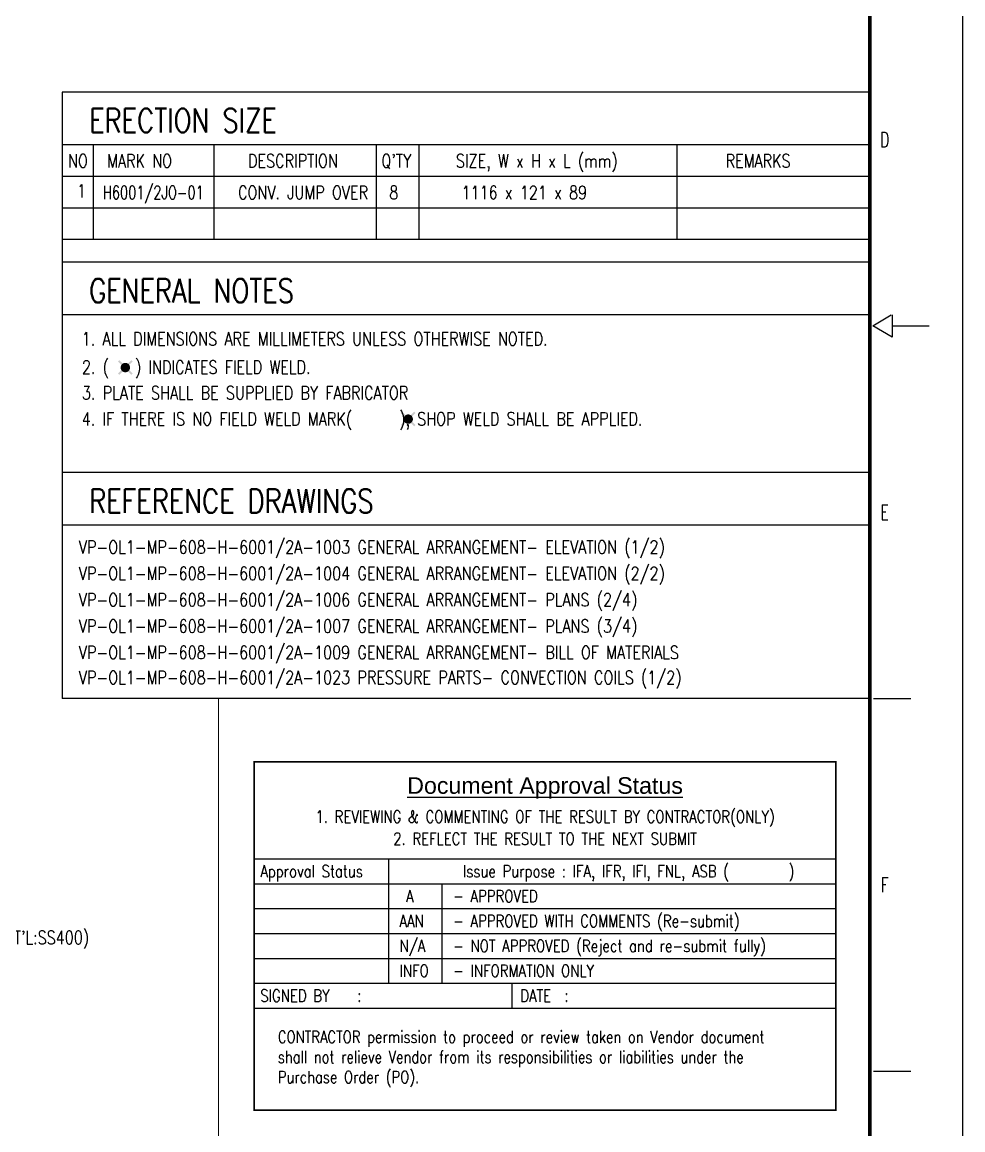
# Model space of a CAD drawing. Header units: millimetres. Extents: x 0 to 91981, y -132907 to 77676.
# Drawn here: x 79987 to 87131, y 5941 to 14352 of the extents above; entities that cross this region are included whole.
import ezdxf
from ezdxf.enums import TextEntityAlignment as Align

# ---------------------------------------------------------------- set-up
doc = ezdxf.new("R2010")
doc.units = ezdxf.units.MM
doc.header["$LTSCALE"] = 60
for name, color, linetype in [('CON-C', 4, 'Continuous'), ('CON-G', 3, 'Continuous'), ('CON-W', 7, 'Continuous'), ('CON-Y', 2, 'Continuous'), ('Dim-W', 7, 'Continuous'), ('TITLE', 7, 'Continuous'), ('TXT-Y', 2, 'Continuous')]:
    doc.layers.add(name, color=color, linetype=linetype)
doc.styles.add('Arial', font='arial.ttf', dxfattribs={"height": 0.2})
doc.styles.add('ROMANS', font='ROMANS.shx', dxfattribs={"width": 0.8})
doc.styles.add('SIMPLEX', font='simplex.shx', dxfattribs={"width": 0.8})

# ---------------------------------------------------------------- blocks, each defined once
blk = doc.blocks.new('TITLE')
at = {"color": 7}
for p, q in [((841, 0), (841, 594.85)), ((823.88, 301.14), (827.42, 303.26)), ((827.56, 303.26), (827.56, 299.02)), ((827.56, 299.02), (823.88, 301.14)), ((827.56, 301.14), (834.63, 301.14)), ((824.02, 230.41), (831.1, 230.41)), ((824.02, 159.68), (831.1, 159.68))]:
    blk.add_line(p, q, dxfattribs=at)
at = {"color": 7, "const_width": 0.707}
blk.add_lwpolyline([(823.32, 17.33), (823.32, 577.17)], dxfattribs=at)
at = {"layer": 'TITLE', "color": 7, "lineweight": 0, "const_width": 0.216}
for points in [[(699.67, 83.81), (699.67, 230.41)], [(823.33, 230.41), (699.67, 230.41)]]:
    blk.add_lwpolyline(points, dxfattribs=at)
at = {"color": 7, "style": 'ROMANS', "width": 0.7}
for s, p in [('D', (826.15, 336.51)), ('E', (826.15, 265.77)), ('F', (826.15, 195.04))]:
    blk.add_text(s, height=2.83, dxfattribs=at).set_placement(p, align=Align.MIDDLE)
blk = doc.blocks.new('A$C4F484DAC')
at = {"layer": 'Dim-W', "const_width": 25}
blk.add_lwpolyline([(-12.5, 0, 1), (12.5, 0, 1)], format="xyb", close=True, dxfattribs=at)
at = {"layer": 'Dim-W'}
for points in [[(31.8, -38.9), (-38.9, 31.8), (38.9, -31.8), (-31.8, 38.9)], [(-38.9, -31.8), (31.8, 38.9), (-31.8, -38.9), (38.9, 31.8)]]:
    blk.add_solid(points, dxfattribs=at)

msp = doc.modelspace()

# ---------------------------------------------------------------- linework, layer by layer
for p, q in [((81749.31496, 7999.07343), (86167.29346, 7999.07343)), ((82768.64423, 7999.07343), (82768.64423, 7054.07343)), ((81749.31496, 7810.07343), (86167.29346, 7810.07343)), ((83174.99423, 7810.07343), (83174.99423, 7054.07343)), ((81749.31496, 7621.07343), (86167.29346, 7621.07343)), ((81749.31496, 7432.07343), (86167.29346, 7432.07343)), ((81749.31496, 7243.07343), (86167.29346, 7243.07343)), ((81749.31496, 7054.07343), (86167.29346, 7054.07343)), ((83706.95009, 7054.07343), (83706.95009, 6865.07343)), ((81749.31496, 6865.07343), (86167.29346, 6865.07343))]:
    msp.add_line(p, q)
at = {"const_width": 12}
msp.add_lwpolyline([(81749.31496, 6090.17343), (81749.31496, 8734.92875), (86167.29346, 8734.92875), (86167.29346, 6090.17343)], close=True, dxfattribs=at)
at = {"layer": 'CON-C'}
for p, q in [((86423.95285, 13821.07407), (80291.49506, 13821.07407)), ((80291.49506, 13821.07407), (80291.49506, 9216.34167)), ((86423.95285, 13421.07407), (80291.49506, 13421.07407)), ((86423.95285, 12528.92091), (80291.49506, 12528.92091)), ((86423.95285, 12128.92091), (80291.49506, 12128.92091)), ((86423.95285, 10931.53445), (80291.49506, 10931.53445)), ((86423.95285, 10531.53445), (80291.49506, 10531.53445)), ((86423.95285, 9216.34167), (80291.49506, 9216.34167))]:
    msp.add_line(p, q, dxfattribs=at)
at = {"layer": 'CON-G'}
msp.add_line((86423.95285, 13181.07407), (80291.49506, 13181.07407), dxfattribs=at)
at = {"layer": 'CON-W'}
for p, q in [((86423.95285, 12941.07407), (80291.49506, 12941.07407)), ((86423.95285, 12701.07407), (80291.49506, 12701.07407))]:
    msp.add_line(p, q, dxfattribs=at)
at = {"layer": 'CON-Y'}
for p, q in [((80528.11041, 12701.07407), (80528.11041, 13421.07407)), ((81446.01246, 12701.07407), (81446.01246, 13421.07407)), ((82677.27049, 12701.07407), (82677.27049, 13421.07407)), ((83003.14882, 12701.07407), (83003.14882, 13421.07407)), ((84961.33443, 12701.07407), (84961.33443, 13421.07407))]:
    msp.add_line(p, q, dxfattribs=at)

# ---------------------------------------------------------------- block references
at = {"linetype": 'ByBlock', "xscale": 40, "yscale": 40, "zscale": 40}
msp.add_blockref('TITLE', (53491.26992, 0.00021), dxfattribs=at)
at = {"layer": 'CON-Y', "xscale": 1.428554421971167, "yscale": 1.428554421971167, "zscale": 1.428554421971167}
for p in [(80770.46736, 11729.43026), (82918.90741, 11337.96625)]:
    msp.add_blockref('A$C4F484DAC', p, dxfattribs=at)

# ---------------------------------------------------------------- texts
at = {"style": 'Arial'}
msp.add_text('%%UDocument Approval Status', height=126, dxfattribs=at).set_placement((83958.30421, 8555.67822), align=Align.MIDDLE_CENTER)
at = {"style": 'ROMANS', "width": 0.8}
for s, p in [('1. REVIEWING & COMMENTING OF THE RESULT BY CONTRACTOR(ONLY)', (83958.30421, 8319.17279)), ('2. REFLECT THE RESULT TO THE NEXT SUBMIT', (83958.30421, 8150.86954)), ('   Issue Purpose : IFA, IFR, IFI, FNL, ASB (     )', (84510.16863, 7904.57343))]:
    msp.add_text(s, height=92.4, dxfattribs=at).set_placement(p, align=Align.MIDDLE_CENTER)
for s, p in [('Approval Status', (81795.51496, 7904.57343)), (' A', (82852.9265, 7715.57343)), ('  - APPROVED', (83157.80009, 7715.57343)), ('AAN', (82852.9265, 7526.57343)), ('  - APPROVED WITH COMMENTS (Re-submit)', (83157.80009, 7526.57343)), ('N/A', (82852.9265, 7337.57343)), ('  - NOT APPROVED (Reject and re-submit fully)', (83157.80009, 7337.57343)), ('INFO', (82852.9265, 7148.57343)), ('  - INFORMATION ONLY', (83157.80009, 7148.57343)), ('SIGNED BY   :', (81795.51496, 6959.57343)), ('DATE  :', (83770.05356, 6959.57343))]:
    msp.add_text(s, height=92.4, dxfattribs=at).set_placement(p, align=Align.MIDDLE_LEFT)
at = {"insert": (81928.63432, 6692.3537), "char_height": 91.56, "width": 4182.2861349, "attachment_point": 1, "style": 'ROMANS'}
msp.add_mtext('CONTRACTOR permission to proceed or review taken on Vendor document shall not relieve Vendor from its responsibilities or liabilities under the Purchase Order (PO).', dxfattribs=at)
at = {"layer": 'CON-C', "style": 'SIMPLEX', "width": 0.8}
for s, p in [('ERECTION SIZE', (80496.02313, 13515.69996)), ('GENERAL NOTES', (80496.02313, 12223.5468)), ('REFERENCE DRAWINGS', (80496.02313, 10626.16035))]:
    msp.add_text(s, height=180.0000001, dxfattribs=at).set_placement(p)
at = {"layer": 'TXT-Y', "style": 'SIMPLEX'}
for s, width, p in [('NO', 0.8, (80335.26817, 13248.75952)), ('MARK NO', 0.8, (80631.96372, 13248.75952)), ('DESCRIPTION', 0.8, (81702.17478, 13248.75952)), ("Q'TY", 0.8, (82715.19879, 13248.75952)), ('SIZE, W x H x L (mm)', 0.8, (83281.60117, 13248.75952)), ('REMARKS', 0.8, (85329.4024, 13248.75952)), ('H6001/2JO-01', 0.72, (80600.70507, 13008.75952)), ('1', 0.8, (80403.34761, 13020.6973)), ('1116 x 121 x 89', 0.8, (83324.16126, 13008.75952)), ('1. ALL DIMENSIONS ARE MILLIMETERS UNLESS OTHERWISE NOTED.', 0.8, (80438.98249, 11897.82331)), ('2. (   ) INDICATES FIELD WELD.', 0.8, (80440.75925, 11682.65763)), ('3. PLATE SHALL BE SUPPLIED BY FABRICATOR', 0.8, (80440.75925, 11486.92433)), ('4. IF THERE IS NO FIELD WELD MARK(   ), SHOP WELD SHALL BE APPLIED.', 0.8, (80438.75742, 11289.18073)), ('VP-OL1-MP-608-H-6001/2A-1003 GENERAL ARRANGEMENT- ELEVATION (1/2)', 0.8, (80417.69505, 10316.25224)), ('VP-OL1-MP-608-H-6001/2A-1004 GENERAL ARRANGEMENT- ELEVATION (2/2)', 0.8, (80417.69505, 10116.25224)), ('VP-OL1-MP-608-H-6001/2A-1006 GENERAL ARRANGEMENT- PLANS (2/4)', 0.8, (80417.69505, 9916.25224)), ('VP-OL1-MP-608-H-6001/2A-1007 GENERAL ARRANGEMENT- PLANS (3/4)', 0.8, (80417.69505, 9716.25224)), ('VP-OL1-MP-608-H-6001/2A-1009 GENERAL ARRANGEMENT- BILL OF MATERIALS', 0.8, (80417.69505, 9516.25224)), ('VP-OL1-MP-608-H-6001/2A-1023 PRESSURE PARTS- CONVECTION COILS (1/2)', 0.8, (80417.69505, 9326.14648)), ("PL.12t (MAT'L:SS400)", 0.8, (79333.27448, 7350.80801))]:
    msp.add_text(s, height=100, dxfattribs=dict(at, width=width)).set_placement(p)
at = {"layer": 'TXT-Y', "style": 'SIMPLEX', "width": 0.8}
msp.add_text('CONV. JUMP OVER', height=100, dxfattribs=at).set_placement((82613.81024, 13008.75952), align=Align.RIGHT)
msp.add_text('8', height=100, dxfattribs=at).set_placement((82809.22148, 13008.75952), align=Align.CENTER)

doc.saveas('drawing.dxf')
